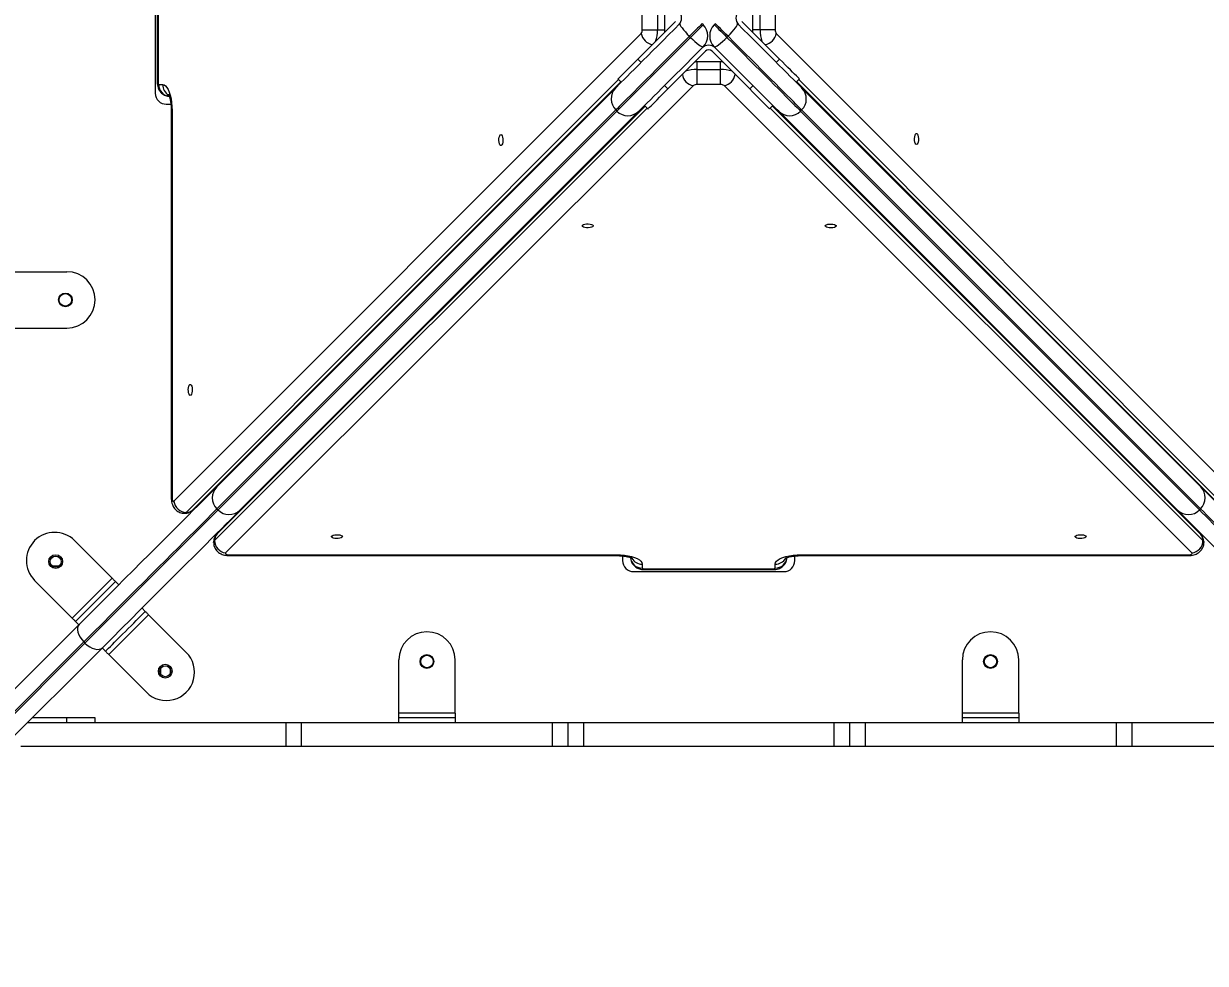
# Model space of a CAD drawing. Header units: millimetres. Extents: x -5609 to 5139, y -3980 to 3221.
# Drawn here: x -108 to 647, y -377 to 223 of the extents above; entities that cross this region are included whole.
import ezdxf

# ---------------------------------------------------------------- set-up
doc = ezdxf.new("R2010")
doc.units = ezdxf.units.MM
for name, color, linetype in [('DIKOM_ОБЪЕКТ', 7, 'Continuous'), ('DIKOM_РАЗМЕР_ЗОНА', 7, 'Continuous'), ('DIKOM_РАЗМЕР_ОБЪЕКТА', 7, 'Continuous')]:
    doc.layers.add(name, color=color, linetype=linetype)
doc.styles.add('style1', font='arial.ttf', dxfattribs={"width": 0.8})
doc.dimstyles.new('1-50', dxfattribs={"dimtxt": 300, "dimasz": 200, "dimexe": 100, "dimexo": 0, "dimgap": 100, "dimtad": 1, "dimtxsty": 'style1', "dimcen": 200, "dimclrd": 7, "dimclre": 7, "dimclrt": 7, "dimadec": 1, "dimazin": 2, "dimtfac": 1, "dimtmove": 0, "dimatfit": 2, "dimfxl": 0, "dimlwd": 25, "dimlwe": 18, "dimarcsym": 0})

# ---------------------------------------------------------------- blocks, each defined once
blk = doc.blocks.new('A$Cc336a1e3')
at = {"color": 7, "linetype": 'Continuous', "lineweight": 15}
for p, q in [((2796.46, 1547.9), (2796.46, 1451.9)), ((2797.7, 1540.9), (2797.7, 1458.9)), ((2798.19, 1540.9), (2798.19, 1458.9)), ((3107.52, 1492.43), (3107.52, 1507.38)), ((3117.21, 1507.38), (3117.21, 1492.43)), ((3122.03, 1492.43), (3122.03, 1507.38)), ((3177.97, 1507.38), (3177.97, 1492.43)), ((3182.79, 1492.43), (3182.79, 1507.38)), ((3192.48, 1507.38), (3192.48, 1492.43)), ((3128.79, 1497.78), (3104.75, 1473.74)), ((3145.76, 1496.37), (3146.46, 1495.66)), ((3153.54, 1495.66), (3154.24, 1496.37)), ((3195.25, 1473.74), (3171.21, 1497.78)), ((2808.34, 1191.25), (3106.93, 1490.08)), ((3107.52, 1492.43), (3117.21, 1492.43)), ((3138.38, 1487.58), (3137.68, 1488.29)), ((3162.32, 1488.29), (3161.62, 1487.58)), ((3192.48, 1492.43), (3182.79, 1492.43)), ((3193.07, 1490.08), (3491.66, 1191.25)), ((3106.87, 1471.62), (3104.75, 1473.74)), ((3123.84, 1454.65), (3147.88, 1478.69)), ((3152.12, 1478.69), (3176.16, 1454.65)), ((3193.13, 1471.62), (3195.25, 1473.74)), ((3157.47, 1471.93), (3142.53, 1471.93)), ((3142.53, 1467.12), (3157.47, 1467.12)), ((3142.53, 1457.43), (3142.53, 1467.12)), ((3157.47, 1457.43), (3157.47, 1467.12)), ((2798.73, 1457.4), (2801.24, 1457.4)), ((2820.65, 1185.95), (3093.76, 1459.27)), ((3092.02, 1461.01), (3094.14, 1458.89)), ((3157.47, 1457.43), (3142.53, 1457.43)), ((3205.86, 1458.89), (3207.98, 1461.01)), ((3206.24, 1459.27), (3479.35, 1185.95)), ((2835.66, 1200.42), (3090.46, 1455.21)), ((3140.17, 1456.83), (2841.35, 1158.24)), ((3121.72, 1456.77), (3123.84, 1454.65)), ((3458.65, 1158.24), (3159.83, 1456.83)), ((3178.28, 1456.77), (3176.16, 1454.65)), ((3209.54, 1455.21), (3464.34, 1200.42)), ((2803.46, 1444.9), (2806.42, 1444.9)), ((3109.37, 1443.66), (2836.05, 1170.55)), ((3108.99, 1444.04), (3111.11, 1441.92)), ((3188.89, 1441.92), (3191.01, 1444.04)), ((3463.95, 1170.55), (3190.63, 1443.66)), ((2806.65, 1440.9), (2806.65, 1193.61)), ((2807.14, 1440.9), (2807.14, 1193.61)), ((3090.64, 1441.25), (2835.84, 1186.45)), ((2836.55, 1185.75), (3091.35, 1440.54)), ((3105.31, 1440.36), (2850.51, 1185.57)), ((3090.64, 1441.25), (3091.35, 1440.54)), ((3449.49, 1185.57), (3194.69, 1440.36)), ((3208.65, 1440.54), (3209.36, 1441.25)), ((3208.65, 1440.54), (3463.45, 1185.75)), ((3464.16, 1186.45), (3209.36, 1441.25)), ((3040.74, 1406.22), (3040.82, 1405.57)), ((3043.23, 1408.71), (3043.31, 1408.06)), ((3257.19, 1407.57), (3257.27, 1408.21)), ((3259.68, 1405.08), (3259.76, 1405.72)), ((3028.68, 1393.43), (3028.6, 1394.07)), ((3055.17, 1390.23), (3055.81, 1390.15)), ((3057.66, 1392.72), (3058.31, 1392.64)), ((3241.2, 1393.13), (3241.84, 1393.21)), ((3243.69, 1390.64), (3244.33, 1390.73)), ((3271.9, 1393.57), (3271.82, 1392.94)), ((3043.67, 1378.01), (3043.03, 1378.09)), ((3256.47, 1378.58), (3255.84, 1378.51)), ((2706, 1337.9), (2740, 1337.9)), ((2960.11, 1324.86), (2959.8, 1325.21)), ((3340.2, 1325.21), (3339.89, 1324.86)), ((2975.3, 1309.7), (2974.96, 1310.01)), ((3325.04, 1310.01), (3324.7, 1309.7)), ((2706, 1301.9), (2740, 1301.9)), ((2820.55, 1185.85), (2820.65, 1185.95)), ((2835.84, 1186.45), (2836.55, 1185.75)), ((3463.45, 1185.75), (3464.16, 1186.45)), ((2835.92, 1170.43), (2836.05, 1170.55)), ((3464.05, 1170.45), (3463.95, 1170.55)), ((2768.87, 1142.11), (2744.83, 1166.15)), ((2843.7, 1157.05), (3091, 1157.05)), ((2843.7, 1156.55), (3091, 1156.55)), ((3095, 1156.33), (3095, 1153.37)), ((3205, 1153.37), (3205, 1156.33)), ((3209, 1157.05), (3456.3, 1157.05)), ((3209, 1156.55), (3456.3, 1156.55)), ((2734.89, 1149.9), (2730.72, 1149.9)), ((3107.5, 1151.14), (3107.5, 1148.63)), ((3109, 1148.1), (3191, 1148.1)), ((3109, 1147.6), (3191, 1147.6)), ((3192.5, 1148.63), (3192.5, 1151.14)), ((2743.41, 1116.65), (2719.37, 1140.69)), ((2768.87, 1142.11), (2743.41, 1116.65)), ((2770.99, 1139.99), (2773.11, 1137.86)), ((3102, 1146.37), (3198, 1146.37)), ((2766.75, 1093.32), (2792.2, 1118.77)), ((2787.96, 1123.02), (2790.08, 1120.89)), ((2792.2, 1118.77), (2816.25, 1094.73)), ((2684.28, 1049.04), (2747.81, 1112.56)), ((2747.66, 1112.41), (2745.54, 1114.53)), ((2750.82, 1101.43), (2687.3, 1037.91)), ((2688.01, 1037.2), (2751.53, 1100.73)), ((2762.66, 1097.71), (2699.13, 1034.19)), ((2750.82, 1101.43), (2751.53, 1100.73)), ((2764.63, 1095.44), (2762.51, 1097.56)), ((2766.75, 1093.32), (2790.79, 1069.28)), ((2952, 1055.9), (2952, 1089.9)), ((2988, 1055.9), (2988, 1089.9)), ((3312, 1055.9), (3312, 1089.9)), ((3348, 1055.9), (3348, 1089.9)), ((2800, 1080.62), (2800, 1084.8)), ((2714.85, 1049.9), (2879.75, 1049.9)), ((2740, 1052.9), (2717.85, 1052.9)), ((2758, 1052.9), (2740, 1052.9)), ((2740, 1049.9), (2740, 1052.9)), ((2758, 1049.9), (2758, 1052.9)), ((2879.75, 1049.9), (2879.75, 1034.9)), ((2879.75, 1049.9), (2889.74, 1049.9)), ((2889.74, 1049.9), (2889.74, 1034.9)), ((2889.74, 1049.9), (3050, 1049.9)), ((2988, 1055.9), (2952, 1055.9)), ((2952, 1052.9), (2952, 1055.9)), ((2952, 1049.9), (2952, 1052.9)), ((2988, 1052.9), (2952, 1052.9)), ((2988, 1055.9), (2988, 1052.9)), ((2988, 1052.9), (2988, 1049.9)), ((3050, 1049.9), (3050, 1034.9)), ((3050, 1049.9), (3060, 1049.9)), ((3060, 1049.9), (3060, 1034.9)), ((3060, 1049.9), (3070, 1049.9)), ((3070, 1049.9), (3230, 1049.9)), ((3070, 1049.9), (3070, 1034.9)), ((3230, 1049.9), (3230, 1034.9)), ((3230, 1049.9), (3240, 1049.9)), ((3240, 1049.9), (3240, 1034.9)), ((3240, 1049.9), (3250, 1049.9)), ((3250, 1049.9), (3250, 1034.9)), ((3250, 1049.9), (3410.26, 1049.9)), ((3348, 1055.9), (3312, 1055.9)), ((3312, 1052.9), (3312, 1055.9)), ((3312, 1049.9), (3312, 1052.9)), ((3348, 1052.9), (3312, 1052.9)), ((3348, 1055.9), (3348, 1052.9)), ((3348, 1052.9), (3348, 1049.9)), ((3410.26, 1049.9), (3410.26, 1034.9)), ((3410.26, 1049.9), (3420.25, 1049.9)), ((3420.25, 1049.9), (3420.25, 1034.9)), ((3420.25, 1049.9), (3585.15, 1049.9)), ((2710.59, 1034.9), (2879.75, 1034.9)), ((2879.75, 1034.9), (2889.74, 1034.9)), ((2889.74, 1034.9), (3050, 1034.9)), ((3050, 1034.9), (3060, 1034.9)), ((3060, 1034.9), (3070, 1034.9)), ((3070, 1034.9), (3230, 1034.9)), ((3230, 1034.9), (3240, 1034.9)), ((3240, 1034.9), (3250, 1034.9)), ((3250, 1034.9), (3410.26, 1034.9)), ((3410.26, 1034.9), (3420.25, 1034.9)), ((3420.25, 1034.9), (3589.41, 1034.9))]:
    blk.add_line(p, q, dxfattribs=at)
at = {"color": 8, "linetype": 'Continuous', "lineweight": 15}
for p, q in [((3117.21, 1492.43), (3122.03, 1492.43)), ((3182.79, 1492.43), (3177.97, 1492.43)), ((3142.53, 1467.12), (3142.53, 1471.93)), ((3157.47, 1467.12), (3157.47, 1471.93)), ((2797.7, 1458.9), (2798.19, 1458.9)), ((3092.44, 1460.59), (2816.25, 1184.19)), ((3483.75, 1184.19), (3207.56, 1460.59)), ((2834.29, 1166.15), (3110.69, 1442.34)), ((3189.31, 1442.34), (3465.71, 1166.15)), ((2807.14, 1440.9), (2806.65, 1440.9)), ((2955.64, 1321.05), (2955.95, 1320.71)), ((3344.05, 1320.71), (3344.36, 1321.05)), ((2970.8, 1305.86), (2971.14, 1305.54)), ((3328.86, 1305.54), (3329.2, 1305.86)), ((2807.14, 1193.61), (2806.65, 1193.61)), ((2843.7, 1156.55), (2843.7, 1157.05)), ((3091, 1156.55), (3091, 1157.05)), ((3209, 1157.05), (3209, 1156.55)), ((3456.3, 1157.05), (3456.3, 1156.55)), ((3109, 1147.6), (3109, 1148.1)), ((3191, 1147.6), (3191, 1148.1)), ((2806, 1084.15), (2806, 1081.27))]:
    blk.add_line(p, q, dxfattribs=at)
at = {"color": 7, "linetype": 'Continuous', "lineweight": 15, "flags": 128}
for points in [[(3090.46, 1455.21), (3091.43, 1456.18), (3092.66, 1457.42), (3094.16, 1458.91), (3095.91, 1460.66), (3097.89, 1462.64), (3100.11, 1464.86), (3102.54, 1467.29), (3105.18, 1469.93), (3108, 1472.76), (3111, 1475.75), (3114.16, 1478.91), (3117.45, 1482.2), (3120.86, 1485.61), (3124.37, 1489.12), (3127.96, 1492.72), (3131.62, 1496.37)], [(3131.62, 1496.37), (3131.55, 1496.03), (3131.77, 1495.44), (3132.25, 1494.61), (3132.97, 1493.58), (3133.92, 1492.39), (3135.05, 1491.07), (3136.32, 1489.69), (3137.68, 1488.29)], [(3145.76, 1496.37), (3145.63, 1496.24), (3145.25, 1495.86), (3144.63, 1495.24), (3143.8, 1494.41), (3142.79, 1493.4), (3141.62, 1492.23), (3140.35, 1490.96), (3139.02, 1489.63), (3137.68, 1488.29)], [(3138.38, 1487.58), (3139.73, 1488.92), (3141.06, 1490.25), (3142.33, 1491.52), (3143.49, 1492.69), (3144.51, 1493.71), (3145.34, 1494.54), (3145.96, 1495.15), (3146.34, 1495.53), (3146.46, 1495.66)], [(3153.54, 1495.66), (3153.66, 1495.53), (3154.04, 1495.15), (3154.66, 1494.54), (3155.49, 1493.71), (3156.51, 1492.69), (3157.67, 1491.52), (3158.94, 1490.25), (3160.27, 1488.92), (3161.62, 1487.58)], [(3162.32, 1488.29), (3160.98, 1489.63), (3159.65, 1490.96), (3158.38, 1492.23), (3157.21, 1493.4), (3156.2, 1494.41), (3155.37, 1495.24), (3154.75, 1495.86), (3154.37, 1496.24), (3154.24, 1496.37)], [(3162.32, 1488.29), (3163.68, 1489.69), (3164.95, 1491.07), (3166.08, 1492.39), (3167.03, 1493.58), (3167.75, 1494.61), (3168.23, 1495.44), (3168.45, 1496.03), (3168.38, 1496.37)], [(3168.38, 1496.37), (3172.04, 1492.72), (3175.63, 1489.12), (3179.14, 1485.61), (3182.55, 1482.2), (3185.84, 1478.91), (3189, 1475.75), (3192, 1472.76), (3194.82, 1469.93), (3197.46, 1467.29), (3199.89, 1464.86), (3202.11, 1462.64), (3204.09, 1460.66), (3205.84, 1458.91), (3207.34, 1457.42), (3208.57, 1456.18), (3209.54, 1455.21)], [(3137.68, 1488.29), (3133.96, 1484.57), (3130.3, 1480.91), (3126.71, 1477.32), (3123.2, 1473.81), (3119.79, 1470.4), (3116.5, 1467.11), (3113.34, 1463.95), (3110.32, 1460.93), (3107.46, 1458.07), (3104.77, 1455.38), (3102.27, 1452.88), (3099.95, 1450.56), (3097.84, 1448.45), (3095.94, 1446.55), (3094.27, 1444.88), (3092.82, 1443.43), (3091.61, 1442.22), (3090.64, 1441.25)], [(3091.35, 1440.54), (3092.32, 1441.51), (3093.53, 1442.72), (3094.97, 1444.17), (3096.65, 1445.85), (3098.55, 1447.74), (3100.66, 1449.85), (3102.97, 1452.17), (3105.48, 1454.68), (3108.17, 1457.37), (3111.03, 1460.23), (3114.05, 1463.24), (3117.21, 1466.41), (3120.5, 1469.7), (3123.91, 1473.1), (3127.42, 1476.61), (3131.01, 1480.2), (3134.67, 1483.87), (3138.38, 1487.58)], [(3138.38, 1487.58), (3139.78, 1486.22), (3141.17, 1484.95), (3142.48, 1483.82), (3143.68, 1482.88), (3144.71, 1482.15), (3145.54, 1481.67), (3146.13, 1481.46), (3146.46, 1481.52)], [(3153.54, 1481.52), (3153.87, 1481.46), (3154.46, 1481.67), (3155.29, 1482.15), (3156.32, 1482.88), (3157.52, 1483.82), (3158.83, 1484.95), (3160.22, 1486.22), (3161.62, 1487.58)], [(3161.62, 1487.58), (3165.33, 1483.87), (3168.99, 1480.2), (3172.58, 1476.61), (3176.09, 1473.1), (3179.5, 1469.7), (3182.79, 1466.41), (3185.95, 1463.24), (3188.97, 1460.23), (3191.83, 1457.37), (3194.52, 1454.68), (3197.03, 1452.17), (3199.34, 1449.85), (3201.45, 1447.74), (3203.35, 1445.85), (3205.03, 1444.17), (3206.47, 1442.72), (3207.68, 1441.51), (3208.65, 1440.54)], [(3209.36, 1441.25), (3208.39, 1442.22), (3207.18, 1443.43), (3205.73, 1444.88), (3204.06, 1446.55), (3202.16, 1448.45), (3200.05, 1450.56), (3197.73, 1452.88), (3195.23, 1455.38), (3192.54, 1458.07), (3189.68, 1460.93), (3186.66, 1463.95), (3183.5, 1467.11), (3180.21, 1470.4), (3176.8, 1473.81), (3173.29, 1477.32), (3169.7, 1480.91), (3166.04, 1484.57), (3162.32, 1488.29)], [(3146.46, 1481.52), (3142.81, 1477.87), (3139.22, 1474.27), (3135.71, 1470.76), (3132.3, 1467.35), (3129, 1464.06), (3125.85, 1460.9), (3122.85, 1457.91), (3120.03, 1455.08), (3117.39, 1452.44), (3114.96, 1450.01), (3112.74, 1447.8), (3110.75, 1445.81), (3109.01, 1444.06), (3107.51, 1442.57), (3106.28, 1441.33), (3105.31, 1440.36)], [(3194.69, 1440.36), (3193.72, 1441.33), (3192.49, 1442.57), (3190.99, 1444.06), (3189.25, 1445.81), (3187.26, 1447.8), (3185.04, 1450.01), (3182.61, 1452.44), (3179.97, 1455.08), (3177.15, 1457.91), (3174.15, 1460.9), (3171, 1464.06), (3167.7, 1467.35), (3164.29, 1470.76), (3160.78, 1474.27), (3157.19, 1477.87), (3153.54, 1481.52)], [(3104.75, 1473.74), (3102.93, 1471.93), (3101.16, 1470.15), (3099.46, 1468.45), (3097.86, 1466.86), (3096.41, 1465.41), (3095.13, 1464.12), (3094.04, 1463.03), (3093.17, 1462.16), (3092.53, 1461.53), (3092.15, 1461.14), (3092.02, 1461.01)], [(3207.98, 1461.01), (3207.85, 1461.14), (3207.47, 1461.53), (3206.83, 1462.16), (3205.96, 1463.03), (3204.87, 1464.12), (3203.59, 1465.41), (3202.14, 1466.86), (3200.54, 1468.45), (3198.84, 1470.15), (3197.07, 1471.93), (3195.25, 1473.74)], [(2798.19, 1458.9), (2798.2, 1458.61), (2798.23, 1458.33), (2798.28, 1458.07), (2798.35, 1457.84), (2798.43, 1457.66), (2798.52, 1457.52), (2798.62, 1457.43), (2798.73, 1457.4)], [(2801.24, 1457.4), (2802.16, 1457.2), (2803.06, 1456.6), (2803.92, 1455.6), (2804.71, 1454.25), (2805.41, 1452.57), (2806.02, 1450.6), (2806.5, 1448.39), (2806.85, 1446), (2807.07, 1443.48), (2807.14, 1440.9)], [(3111.11, 1441.92), (3111.24, 1442.05), (3111.62, 1442.44), (3112.26, 1443.07), (3113.13, 1443.94), (3114.22, 1445.03), (3115.5, 1446.31), (3116.96, 1447.77), (3118.55, 1449.36), (3120.25, 1451.06), (3122.03, 1452.84), (3123.84, 1454.65)], [(3176.16, 1454.65), (3177.97, 1452.84), (3179.75, 1451.06), (3181.45, 1449.36), (3183.04, 1447.77), (3184.5, 1446.31), (3185.78, 1445.03), (3186.87, 1443.94), (3187.74, 1443.07), (3188.38, 1442.44), (3188.76, 1442.05), (3188.89, 1441.92)], [(3017.23, 1425.52), (3017.63, 1425.33), (3018, 1424.78), (3018.28, 1423.93), (3018.44, 1422.88), (3018.48, 1421.73), (3018.37, 1420.61), (3018.15, 1419.65), (3017.82, 1418.94), (3017.43, 1418.56), (3017.02, 1418.56), (3016.63, 1418.94), (3016.3, 1419.65), (3016.08, 1420.61), (3015.98, 1421.73), (3016.01, 1422.88), (3016.18, 1423.93), (3016.46, 1424.78), (3016.82, 1425.33), (3017.23, 1425.52)], [(3282.71, 1419.17), (3282.31, 1419.36), (3281.94, 1419.91), (3281.66, 1420.75), (3281.5, 1421.81), (3281.46, 1422.96), (3281.57, 1424.07), (3281.79, 1425.04), (3282.12, 1425.75), (3282.51, 1426.12), (3282.92, 1426.12), (3283.31, 1425.75), (3283.63, 1425.04), (3283.86, 1424.07), (3283.96, 1422.96), (3283.93, 1421.81), (3283.76, 1420.75), (3283.48, 1419.91), (3283.12, 1419.36), (3282.71, 1419.17)], [(3069.26, 1367.19), (3069.45, 1367.6), (3070, 1367.96), (3070.85, 1368.24), (3071.91, 1368.41), (3073.05, 1368.44), (3074.17, 1368.34), (3075.13, 1368.11), (3075.84, 1367.79), (3076.22, 1367.4), (3076.22, 1366.98), (3075.84, 1366.59), (3075.13, 1366.27), (3074.17, 1366.04), (3073.05, 1365.94), (3071.91, 1365.98), (3070.85, 1366.14), (3070, 1366.42), (3069.45, 1366.78), (3069.26, 1367.19)], [(3224.39, 1367.13), (3224.58, 1367.54), (3225.13, 1367.9), (3225.97, 1368.18), (3227.03, 1368.34), (3228.18, 1368.38), (3229.29, 1368.28), (3230.26, 1368.05), (3230.97, 1367.73), (3231.34, 1367.34), (3231.34, 1366.92), (3230.97, 1366.53), (3230.26, 1366.21), (3229.29, 1365.98), (3228.18, 1365.88), (3227.03, 1365.91), (3225.97, 1366.08), (3225.13, 1366.36), (3224.58, 1366.72), (3224.39, 1367.13)], [(2818.78, 1258.9), (2818.37, 1259.09), (2818.01, 1259.64), (2817.73, 1260.49), (2817.57, 1261.54), (2817.53, 1262.69), (2817.63, 1263.81), (2817.86, 1264.77), (2818.18, 1265.48), (2818.57, 1265.86), (2818.99, 1265.86), (2819.38, 1265.48), (2819.7, 1264.77), (2819.93, 1263.81), (2820.03, 1262.69), (2820, 1261.54), (2819.83, 1260.49), (2819.55, 1259.64), (2819.19, 1259.09), (2818.78, 1258.9)], [(2747.81, 1112.56), (2754, 1118.75), (2760.03, 1124.78), (2765.89, 1130.64), (2771.57, 1136.33), (2777.08, 1141.83), (2782.39, 1147.15), (2787.51, 1152.27), (2792.43, 1157.18), (2797.14, 1161.89), (2801.64, 1166.39), (2805.92, 1170.67), (2809.97, 1174.72), (2813.8, 1178.55), (2817.39, 1182.14), (2820.74, 1185.5), (2823.86, 1188.61), (2826.72, 1191.47), (2829.34, 1194.09), (2831.7, 1196.46), (2833.81, 1198.56), (2835.66, 1200.42)], [(3464.34, 1200.42), (3466.19, 1198.56), (3468.3, 1196.46), (3470.66, 1194.09), (3473.28, 1191.47), (3476.14, 1188.61), (3479.26, 1185.5), (3482.61, 1182.14), (3486.2, 1178.55), (3490.03, 1174.72), (3494.08, 1170.67), (3498.36, 1166.39), (3502.86, 1161.89), (3507.57, 1157.18), (3512.49, 1152.27), (3517.61, 1147.15), (3522.92, 1141.83), (3528.43, 1136.33), (3534.11, 1130.64), (3539.97, 1124.78), (3546, 1118.75), (3552.19, 1112.56)], [(2807.14, 1193.61), (2807.17, 1193.01), (2807.24, 1192.45), (2807.36, 1191.96), (2807.52, 1191.56), (2807.71, 1191.28), (2807.92, 1191.13), (2808.13, 1191.12), (2808.34, 1191.25)], [(2835.84, 1186.45), (2834.05, 1184.66), (2832.01, 1182.62), (2829.72, 1180.33), (2827.19, 1177.8), (2824.42, 1175.03), (2821.41, 1172.02), (2818.16, 1168.77), (2814.68, 1165.29), (2810.98, 1161.59), (2807.06, 1157.67), (2802.92, 1153.53), (2798.57, 1149.18), (2794.01, 1144.62), (2789.25, 1139.86), (2784.29, 1134.9), (2779.15, 1129.76), (2773.82, 1124.43), (2768.32, 1118.93), (2762.65, 1113.26), (2756.81, 1107.42), (2750.82, 1101.43)], [(2751.53, 1100.73), (2757.52, 1106.72), (2763.36, 1112.55), (2769.03, 1118.22), (2774.53, 1123.73), (2779.86, 1129.05), (2785, 1134.2), (2789.95, 1139.15), (2794.71, 1143.91), (2799.27, 1148.47), (2803.63, 1152.82), (2807.77, 1156.96), (2811.69, 1160.89), (2815.39, 1164.59), (2818.87, 1168.06), (2822.11, 1171.31), (2825.13, 1174.32), (2827.9, 1177.09), (2830.43, 1179.63), (2832.72, 1181.92), (2834.76, 1183.96), (2836.55, 1185.75)], [(2850.51, 1185.57), (2848.66, 1183.72), (2846.55, 1181.61), (2844.19, 1179.24), (2841.57, 1176.63), (2838.71, 1173.76), (2835.59, 1170.65), (2832.24, 1167.29), (2828.65, 1163.7), (2824.82, 1159.88), (2820.77, 1155.82), (2816.49, 1151.54), (2811.99, 1147.04), (2807.28, 1142.33), (2802.36, 1137.42), (2797.24, 1132.3), (2791.93, 1126.98), (2786.42, 1121.48), (2780.74, 1115.79), (2774.88, 1109.93), (2768.85, 1103.9), (2762.66, 1097.71)], [(3537.34, 1097.71), (3531.15, 1103.9), (3525.12, 1109.93), (3519.26, 1115.79), (3513.58, 1121.48), (3508.07, 1126.98), (3502.76, 1132.3), (3497.64, 1137.42), (3492.72, 1142.33), (3488.01, 1147.04), (3483.51, 1151.54), (3479.23, 1155.82), (3475.18, 1159.88), (3471.35, 1163.7), (3467.76, 1167.29), (3464.41, 1170.65), (3461.29, 1173.76), (3458.43, 1176.63), (3455.81, 1179.24), (3453.45, 1181.61), (3451.34, 1183.72), (3449.49, 1185.57)], [(3463.45, 1185.75), (3465.24, 1183.96), (3467.28, 1181.92), (3469.57, 1179.63), (3472.1, 1177.09), (3474.87, 1174.32), (3477.89, 1171.31), (3481.13, 1168.06), (3484.61, 1164.59), (3488.31, 1160.89), (3492.23, 1156.96), (3496.38, 1152.82), (3500.73, 1148.47), (3505.29, 1143.91), (3510.05, 1139.15), (3515, 1134.2), (3520.14, 1129.05), (3525.47, 1123.73), (3530.97, 1118.22), (3536.64, 1112.55), (3542.48, 1106.72), (3548.47, 1100.73)], [(3549.18, 1101.43), (3543.19, 1107.42), (3537.35, 1113.26), (3531.68, 1118.93), (3526.18, 1124.43), (3520.85, 1129.76), (3515.71, 1134.9), (3510.75, 1139.86), (3505.99, 1144.62), (3501.43, 1149.18), (3497.08, 1153.53), (3492.94, 1157.67), (3489.02, 1161.59), (3485.32, 1165.29), (3481.84, 1168.77), (3478.59, 1172.02), (3475.58, 1175.03), (3472.81, 1177.8), (3470.28, 1180.33), (3467.99, 1182.62), (3465.95, 1184.66), (3464.16, 1186.45)], [(2916, 1168.68), (2915.81, 1168.28), (2915.26, 1167.91), (2914.41, 1167.63), (2913.36, 1167.47), (2912.21, 1167.43), (2911.09, 1167.54), (2910.13, 1167.76), (2909.42, 1168.09), (2909.05, 1168.48), (2909.05, 1168.89), (2909.42, 1169.28), (2910.13, 1169.61), (2911.09, 1169.83), (2912.21, 1169.93), (2913.36, 1169.9), (2914.41, 1169.73), (2915.26, 1169.45), (2915.81, 1169.09), (2916, 1168.68)], [(3391, 1168.68), (3390.81, 1168.28), (3390.26, 1167.91), (3389.41, 1167.63), (3388.36, 1167.47), (3387.21, 1167.43), (3386.09, 1167.54), (3385.13, 1167.76), (3384.42, 1168.09), (3384.05, 1168.48), (3384.05, 1168.89), (3384.42, 1169.28), (3385.13, 1169.61), (3386.09, 1169.83), (3387.21, 1169.93), (3388.36, 1169.9), (3389.41, 1169.73), (3390.26, 1169.45), (3390.81, 1169.09), (3391, 1168.68)], [(2841.35, 1158.24), (2841.22, 1158.04), (2841.22, 1157.82), (2841.38, 1157.61), (2841.66, 1157.43), (2842.06, 1157.27), (2842.55, 1157.15), (2843.11, 1157.07), (2843.7, 1157.05)], [(3091, 1157.05), (3093.58, 1156.97), (3096.1, 1156.76), (3098.49, 1156.4), (3100.7, 1155.92), (3102.67, 1155.32), (3104.35, 1154.61), (3105.7, 1153.82), (3106.69, 1152.96), (3107.3, 1152.06), (3107.5, 1151.14)], [(3192.5, 1151.14), (3192.7, 1152.06), (3193.31, 1152.96), (3194.3, 1153.82), (3195.65, 1154.61), (3197.33, 1155.32), (3199.3, 1155.92), (3201.51, 1156.4), (3203.9, 1156.76), (3206.42, 1156.97), (3209, 1157.05)], [(3456.3, 1157.05), (3456.89, 1157.07), (3457.45, 1157.15), (3457.94, 1157.27), (3458.34, 1157.43), (3458.63, 1157.61), (3458.78, 1157.82), (3458.78, 1158.04), (3458.65, 1158.24)], [(3107.5, 1148.63), (3107.53, 1148.53), (3107.61, 1148.43), (3107.75, 1148.33), (3107.94, 1148.25), (3108.17, 1148.19), (3108.43, 1148.14), (3108.71, 1148.11), (3109, 1148.1)], [(3191, 1148.1), (3191.29, 1148.11), (3191.57, 1148.14), (3191.83, 1148.19), (3192.06, 1148.25), (3192.25, 1148.33), (3192.39, 1148.43), (3192.47, 1148.53), (3192.5, 1148.63)], [(2770.99, 1139.99), (2770.86, 1139.86), (2770.48, 1139.47), (2769.84, 1138.84), (2768.97, 1137.97), (2767.88, 1136.88), (2766.6, 1135.59), (2765.14, 1134.14), (2763.55, 1132.55), (2761.85, 1130.84), (2760.07, 1129.07), (2758.26, 1127.26), (2756.45, 1125.45), (2754.68, 1123.67), (2752.98, 1121.97), (2751.38, 1120.38), (2749.93, 1118.92), (2748.64, 1117.64), (2747.56, 1116.55), (2746.69, 1115.68), (2746.05, 1115.05), (2745.66, 1114.66), (2745.54, 1114.53)], [(2768.87, 1142.11), (2769.28, 1141.69), (2769.68, 1141.3), (2770.05, 1140.93), (2770.37, 1140.61), (2770.63, 1140.34), (2770.83, 1140.15), (2770.95, 1140.03), (2770.99, 1139.99)], [(2764.63, 1095.44), (2764.76, 1095.57), (2765.14, 1095.95), (2765.78, 1096.59), (2766.65, 1097.46), (2767.74, 1098.55), (2769.02, 1099.83), (2770.47, 1101.28), (2772.07, 1102.88), (2773.77, 1104.58), (2775.54, 1106.35), (2777.35, 1108.17), (2779.17, 1109.98), (2780.94, 1111.75), (2782.64, 1113.45), (2784.24, 1115.05), (2785.69, 1116.5), (2786.97, 1117.79), (2788.06, 1118.87), (2788.93, 1119.74), (2789.57, 1120.38), (2789.95, 1120.76), (2790.08, 1120.89)], [(2790.08, 1120.89), (2790.12, 1120.85), (2790.24, 1120.73), (2790.44, 1120.54), (2790.7, 1120.27), (2791.03, 1119.95), (2791.39, 1119.58), (2791.79, 1119.19), (2792.2, 1118.77)], [(2745.54, 1114.53), (2745.49, 1114.57), (2745.37, 1114.69), (2745.18, 1114.89), (2744.91, 1115.15), (2744.59, 1115.47), (2744.23, 1115.84), (2743.83, 1116.24), (2743.41, 1116.65)], [(2747.81, 1112.56), (2747.15, 1111.63), (2746.79, 1110.47), (2746.75, 1109.12), (2747.01, 1107.62), (2747.58, 1106.05), (2748.43, 1104.45), (2749.52, 1102.89), (2750.82, 1101.43)], [(2751.53, 1100.73), (2752.99, 1099.42), (2754.55, 1098.33), (2756.14, 1097.48), (2757.72, 1096.91), (2759.21, 1096.65), (2760.57, 1096.7), (2761.73, 1097.06), (2762.66, 1097.71)], [(2766.75, 1093.32), (2766.33, 1093.73), (2765.94, 1094.13), (2765.57, 1094.5), (2765.25, 1094.82), (2764.98, 1095.08), (2764.79, 1095.28), (2764.67, 1095.4), (2764.63, 1095.44)]]:
    blk.add_lwpolyline(points, dxfattribs=at)
at = {"color": 8, "linetype": 'Continuous', "lineweight": 15, "flags": 128}
for points in [[(2816.25, 1184.19), (2815.59, 1183.72), (2815.04, 1183.61)], [(2833.7, 1164.94), (2833.82, 1165.49), (2834.29, 1166.15)], [(3465.71, 1166.15), (3466.18, 1165.49), (3466.3, 1164.94)]]:
    blk.add_lwpolyline(points, dxfattribs=at)
at = {"color": 7, "linetype": 'Continuous', "lineweight": 15}
for centre, radius in [((2739, 1319.9), 4.4), ((2739, 1319.9), 4), ((2732.81, 1152.71), 4.4), ((2732.81, 1152.71), 3.5), ((2802.81, 1082.71), 4.4), ((2970, 1088.9), 4.4), ((2970, 1088.9), 4), ((3330, 1088.9), 4.4), ((3330, 1088.9), 4), ((2802.81, 1082.71), 3.5)]:
    blk.add_circle(centre, radius, dxfattribs=at)
for centre, radius, start, end in [((3126.67, 1499.9), 6, 315, 45), ((3173.33, 1499.9), 6, 135, 225), ((3139.39, 1488.59), 10, 315, 45), ((3160.61, 1488.59), 10, 135, 225), ((3103.78, 1492.12), 3.76, 327.00608, 4.70081), ((3196.22, 1492.12), 3.76, 175.2962, 212.99691), ((3150, 1476.57), 6, 45, 135), ((3150, 1476.57), 3, 45, 135), ((3142.22, 1453.68), 3.76, 85.29715, 122.9958), ((3157.78, 1453.68), 3.76, 57.00527, 94.70246), ((2803.46, 1451.9), 7, 180, 270), ((3097.53, 1448.32), 9.87, 135.75347, 225.73421), ((3202.47, 1448.32), 9.87, 314.26603, 44.24579), ((3098.42, 1447.43), 9.87, 224.26574, 314.24682), ((3201.58, 1447.43), 9.87, 225.75342, 315.73402), ((2740, 1319.9), 18, 270, 90), ((2842.74, 1193.53), 9.87, 135.75368, 225.73352), ((3457.26, 1193.53), 9.87, 314.26551, 44.24729), ((2816.46, 1192.39), 8.2, 187.97673, 268.50945), ((2843.62, 1192.64), 9.87, 224.266, 314.24655), ((3456.38, 1192.64), 9.87, 225.75335, 315.7341), ((2732.1, 1153.42), 18, 45, 225), ((2842.49, 1166.37), 8.2, 181.49099, 262.02263), ((3457.51, 1166.37), 8.2, 277.9766, 358.50978), ((3102, 1153.37), 7, 180, 270), ((3198, 1153.37), 7, 270, 0), ((2970, 1089.9), 18, 0, 180), ((3330, 1089.9), 18, 0, 180), ((2803.52, 1082), 18, 225, 45)]:
    blk.add_arc(centre, radius, start, end, dxfattribs=at)
at = {"color": 8, "linetype": 'Continuous', "lineweight": 15}
for centre, radius, start, end in [((3115.09, 1491.24), 8.24, 188.1032, 262.83208), ((3096.54, 1491.91), 20.68, 340.59063, 1.4362), ((3203.46, 1491.91), 20.68, 178.56377, 199.4103), ((3184.91, 1491.24), 8.24, 277.16838, 351.89633), ((3142.01, 1446.44), 20.68, 88.56367, 109.40998), ((3157.99, 1446.44), 20.68, 70.58939, 91.43696), ((2806.01, 1457.17), 7.29, 178.17817, 264.84328), ((2808.79, 1457.29), 7.56, 179.14723, 239.59286), ((3141.34, 1465), 8.24, 187.16873, 261.89647), ((3158.66, 1465), 8.24, 278.10321, 352.83208), ((2816.34, 1190.35), 6.16, 269.14063, 313.06881), ((2840.45, 1166.24), 6.16, 137.23847, 180.85346), ((3459.56, 1166.24), 6.16, 359.14147, 43.06795), ((3107.27, 1155.92), 7.29, 185.1215, 271.82271), ((3192.73, 1155.92), 7.29, 268.17767, 354.84382), ((3107.39, 1158.7), 7.56, 210.43652, 270.85056), ((3192.61, 1158.7), 7.56, 269.14776, 329.592)]:
    blk.add_arc(centre, radius, start, end, dxfattribs=at)
at = {"color": 7, "linetype": 'Continuous', "lineweight": 15}
for points, knots in [([(3121.93, 1490.92), (3121.95, 1491.08), (3122.02, 1491.58), (3122.03, 1492.08), (3122.03, 1492.43)], [0, 0, 0, 0, 0.320624, 1, 1, 1, 1]), ([(3177.97, 1492.43), (3177.97, 1492.11), (3177.98, 1491.6), (3178.05, 1491.1), (3178.08, 1490.92)], [0, 0, 0, 0, 0.627017, 1, 1, 1, 1]), ([(3142.53, 1471.93), (3142.21, 1471.93), (3141.7, 1471.93), (3141.2, 1471.85), (3141.01, 1471.83)], [0, 0, 0, 0, 0.626986, 1, 1, 1, 1]), ([(3158.98, 1471.83), (3158.82, 1471.85), (3158.33, 1471.93), (3157.82, 1471.93), (3157.47, 1471.93)], [0, 0, 0, 0, 0.320642, 1, 1, 1, 1]), ([(2797.7, 1458.9), (2797.7, 1458.57), (2797.73, 1457.64), (2797.97, 1456.24), (2798.46, 1454.78), (2799.11, 1453.54), (2799.95, 1452.44), (2800.99, 1451.48), (2802.21, 1450.71), (2803.57, 1450.17), (2804.77, 1449.93), (2805.5, 1449.91), (2805.73, 1449.9)], [0, 0, 0, 0, 0.073038, 0.20649, 0.316011, 0.417216, 0.519431, 0.623903, 0.73049, 0.838584, 0.947569, 1, 1, 1, 1]), ([(2804.8, 1451.27), (2804.8, 1451.27), (2804.8, 1451.27), (2804.97, 1450.98), (2805.22, 1450.43), (2805.52, 1449.58), (2805.84, 1448.45), (2806.14, 1447.07), (2806.38, 1445.46), (2806.56, 1443.69), (2806.64, 1442.14), (2806.64, 1441.2), (2806.65, 1440.9)], [0, 0, 0, 0, 0.058604, 0.148346, 0.243509, 0.345561, 0.454586, 0.569804, 0.689994, 0.813822, 0.940049, 1, 1, 1, 1]), ([(2806.65, 1193.61), (2806.65, 1193.29), (2806.67, 1192.38), (2806.87, 1190.9), (2807.3, 1189.32), (2807.92, 1187.92), (2808.71, 1186.71), (2809.68, 1185.66), (2810.84, 1184.77), (2812.15, 1184.11), (2813.57, 1183.68), (2814.55, 1183.63), (2815.03, 1183.61)], [0, 0, 0, 0, 0.064696, 0.184183, 0.303595, 0.405992, 0.503864, 0.601743, 0.700648, 0.800643, 0.901435, 1, 1, 1, 1]), ([(2815.03, 1183.61), (2815.05, 1183.61), (2815.58, 1183.56), (2816.61, 1183.73), (2818.03, 1184.15), (2819.29, 1184.81), (2820.13, 1185.45), (2820.55, 1185.85), (2820.65, 1185.95)], [0, 0, 0, 0, 0.006364, 0.257074, 0.492966, 0.71707, 0.932379, 1, 1, 1, 1]), ([(2836.05, 1170.55), (2835.74, 1170.21), (2835.11, 1169.52), (2834.39, 1168.26), (2833.91, 1166.86), (2833.68, 1165.73), (2833.73, 1165.08), (2833.74, 1164.94)], [0, 0, 0, 0, 0.220349, 0.454713, 0.691052, 0.928741, 1, 1, 1, 1]), ([(3466.29, 1164.93), (3466.3, 1164.95), (3466.34, 1165.48), (3466.17, 1166.52), (3465.76, 1167.94), (3465.1, 1169.19), (3464.46, 1170.03), (3464.05, 1170.45), (3463.95, 1170.55)], [0, 0, 0, 0, 0.006362, 0.25708, 0.492962, 0.717067, 0.932385, 1, 1, 1, 1]), ([(2833.74, 1164.94), (2833.74, 1164.55), (2833.75, 1163.66), (2834.11, 1162.34), (2834.7, 1161.04), (2835.48, 1159.91), (2836.4, 1158.96), (2837.43, 1158.18), (2838.58, 1157.55), (2839.87, 1157.06), (2841.34, 1156.72), (2842.65, 1156.57), (2843.46, 1156.55), (2843.7, 1156.55)], [0, 0, 0, 0, 0.078407, 0.180488, 0.277137, 0.369703, 0.459404, 0.547789, 0.637219, 0.731596, 0.836362, 0.950677, 1, 1, 1, 1]), ([(3456.3, 1156.55), (3456.62, 1156.56), (3457.52, 1156.57), (3459, 1156.77), (3460.58, 1157.2), (3461.98, 1157.83), (3463.19, 1158.61), (3464.25, 1159.59), (3465.13, 1160.74), (3465.79, 1162.06), (3466.22, 1163.47), (3466.27, 1164.45), (3466.29, 1164.93)], [0, 0, 0, 0, 0.064693, 0.184185, 0.303594, 0.40599, 0.503861, 0.60174, 0.700648, 0.800642, 0.901435, 1, 1, 1, 1]), ([(3091, 1156.55), (3091.33, 1156.55), (3092.31, 1156.54), (3093.91, 1156.45), (3095.72, 1156.27), (3097.37, 1156), (3098.8, 1155.68), (3099.92, 1155.35), (3100.72, 1155.04), (3101.19, 1154.81), (3101.4, 1154.68), (3101.37, 1154.7), (3101.37, 1154.71)], [0, 0, 0, 0, 0.066511, 0.194169, 0.320937, 0.445656, 0.567206, 0.684394, 0.784622, 0.878693, 0.967747, 1, 1, 1, 1]), ([(3100, 1155.64), (3100.03, 1155.09), (3100.1, 1154.06), (3100.57, 1152.63), (3101.22, 1151.4), (3102.03, 1150.36), (3102.97, 1149.5), (3104.01, 1148.8), (3105.14, 1148.26), (3106.4, 1147.87), (3107.7, 1147.64), (3108.59, 1147.61), (3109, 1147.6)], [0, 0, 0, 0, 0.121187, 0.22884, 0.330781, 0.428133, 0.521991, 0.613782, 0.705839, 0.802241, 0.908921, 1, 1, 1, 1]), ([(3191, 1147.6), (3191.33, 1147.61), (3192.26, 1147.63), (3193.66, 1147.87), (3195.12, 1148.36), (3196.36, 1149.02), (3197.46, 1149.85), (3198.42, 1150.89), (3199.2, 1152.11), (3199.74, 1153.47), (3199.97, 1154.67), (3199.99, 1155.4), (3200, 1155.64)], [0, 0, 0, 0, 0.073037, 0.206494, 0.316011, 0.417215, 0.519434, 0.623902, 0.730492, 0.838584, 0.947572, 1, 1, 1, 1]), ([(3198.63, 1154.7), (3198.63, 1154.7), (3198.63, 1154.7), (3198.92, 1154.87), (3199.48, 1155.12), (3200.32, 1155.43), (3201.45, 1155.74), (3202.84, 1156.04), (3204.44, 1156.29), (3206.22, 1156.46), (3207.76, 1156.54), (3208.7, 1156.55), (3209, 1156.55)], [0, 0, 0, 0, 0.058605, 0.148347, 0.243509, 0.345562, 0.454584, 0.569803, 0.689993, 0.813824, 0.940054, 1, 1, 1, 1])]:
    blk.add_open_spline(points, degree=3, knots=knots, dxfattribs=at)
blk = doc.blocks.new('*D1')
at = {"layer": 'Defpoints', "color": 0, "transparency": 16777216}
for p in [(791.33, 1721.44), (-4598.5, -1272.9), (790.33, -1272.9)]:
    blk.add_point(p, dxfattribs=at)
at = {"layer": 'DIKOM_РАЗМЕР_ОБЪЕКТА', "color": 7, "lineweight": 18, "transparency": 16777216}
for p, q in [((791.33, 1721.44), (-4698.5, 1721.44)), ((790.33, -1272.9), (-4698.5, -1272.9))]:
    blk.add_line(p, q, dxfattribs=at)
at = {"layer": 'DIKOM_РАЗМЕР_ОБЪЕКТА', "color": 7, "lineweight": 25, "transparency": 16777216}
blk.add_line((-4598.5, 1521.44), (-4598.5, -1072.9), dxfattribs=at)
at = {"layer": 'DIKOM_РАЗМЕР_ОБЪЕКТА', "color": 7, "transparency": 16777216}
for points in [[(-4631.83, 1521.44), (-4565.17, 1521.44), (-4598.5, 1721.44)], [(-4631.83, -1072.9), (-4565.17, -1072.9), (-4598.5, -1272.9)]]:
    blk.add_solid(points, dxfattribs=at)
at = {"layer": 'DIKOM_РАЗМЕР_ОБЪЕКТА', "color": 7, "transparency": 16777216, "insert": (-4851.77, 224.27), "char_height": 300, "attachment_point": 5, "rotation": 90, "style": 'style1'}
blk.add_mtext('3000', dxfattribs=at)
blk = doc.blocks.new('*D2')
at = {"layer": 'Defpoints', "color": 0, "transparency": 16777216}
for p in [(-5158.5, 3221.44), (639.33, 3221.44), (2080.28, -2772.9)]:
    blk.add_point(p, dxfattribs=at)
at = {"layer": 'DIKOM_РАЗМЕР_ЗОНА', "color": 7, "lineweight": 18, "transparency": 16777216}
for p, q in [((639.33, 3221.44), (-5258.5, 3221.44)), ((2080.28, -2772.9), (-5258.5, -2772.9))]:
    blk.add_line(p, q, dxfattribs=at)
at = {"layer": 'DIKOM_РАЗМЕР_ЗОНА', "color": 7, "lineweight": 25, "transparency": 16777216}
blk.add_line((-5158.5, -2572.9), (-5158.5, 3021.44), dxfattribs=at)
at = {"layer": 'DIKOM_РАЗМЕР_ЗОНА', "color": 7, "transparency": 16777216}
for points in [[(-5191.83, 3021.44), (-5125.17, 3021.44), (-5158.5, 3221.44)], [(-5191.83, -2572.9), (-5125.17, -2572.9), (-5158.5, -2772.9)]]:
    blk.add_solid(points, dxfattribs=at)
at = {"layer": 'DIKOM_РАЗМЕР_ЗОНА', "color": 7, "transparency": 16777216, "insert": (-5411.67, 224.27), "char_height": 300, "attachment_point": 5, "rotation": 90, "style": 'style1'}
blk.add_mtext('6000', dxfattribs=at)
blk = doc.blocks.new('*D3')
at = {"layer": 'Defpoints', "color": 0, "transparency": 16777216}
for p in [(3639.92, 380.08), (-2820.17, -123), (3639.92, -3311)]:
    blk.add_point(p, dxfattribs=at)
at = {"layer": 'DIKOM_РАЗМЕР_ОБЪЕКТА', "color": 7, "lineweight": 18, "transparency": 16777216}
for p, q in [((3639.92, 380.08), (3639.92, -3411)), ((-2820.17, -123), (-2820.17, -3411))]:
    blk.add_line(p, q, dxfattribs=at)
at = {"layer": 'DIKOM_РАЗМЕР_ОБЪЕКТА', "color": 7, "lineweight": 25, "transparency": 16777216}
blk.add_line((-2620.17, -3311), (3439.92, -3311), dxfattribs=at)
at = {"layer": 'DIKOM_РАЗМЕР_ОБЪЕКТА', "color": 7, "transparency": 16777216}
for points in [[(-2620.17, -3277.67), (-2620.17, -3344.33), (-2820.17, -3311)], [(3439.92, -3277.67), (3439.92, -3344.33), (3639.92, -3311)]]:
    blk.add_solid(points, dxfattribs=at)
at = {"layer": 'DIKOM_РАЗМЕР_ОБЪЕКТА', "color": 7, "transparency": 16777216, "insert": (300, -3057.83), "char_height": 300, "attachment_point": 5, "style": 'style1'}
blk.add_mtext('6450', dxfattribs=at)

msp = doc.modelspace()

# ---------------------------------------------------------------- block references
at = {"layer": 'DIKOM_ОБЪЕКТ'}
msp.add_blockref('A$Cc336a1e3', (-2820.166, -1272.903), dxfattribs=at)

# ---------------------------------------------------------------- dimensions: what is measured, and where the dimension line sits
at = {"layer": 'DIKOM_РАЗМЕР_ЗОНА'}
dim = msp.add_linear_dim(base=(-5158.5, 3221.444), p1=(2080.276, -2772.903), p2=(639.334, 3221.444), angle=90, text='6000', dimstyle='1-50', dxfattribs=at)
dim.commit()
dim.dimension.update_dxf_attribs({"geometry": '*D2', "text_midpoint": (-5158.5, 224.27), "dimtype": 160})
at = {"layer": 'DIKOM_РАЗМЕР_ОБЪЕКТА'}
dim = msp.add_linear_dim(base=(-4598.5, -1272.903), p1=(791.335, 1721.444), p2=(790.335, -1272.903), angle=90, text='3000', dimstyle='1-50', dxfattribs=at)
dim.commit()
dim.dimension.update_dxf_attribs({"geometry": '*D1', "text_midpoint": (-4598.5, 224.27), "dimtype": 160})
dim = msp.add_linear_dim(base=(3639.915, -3311), p1=(-2820.166, -123), p2=(3639.915, 380.085), text='6450', dimstyle='1-50', dxfattribs=at)
dim.commit()
dim.dimension.update_dxf_attribs({"geometry": '*D3', "text_midpoint": (300, -3311), "dimtype": 160})

doc.saveas('drawing.dxf')
